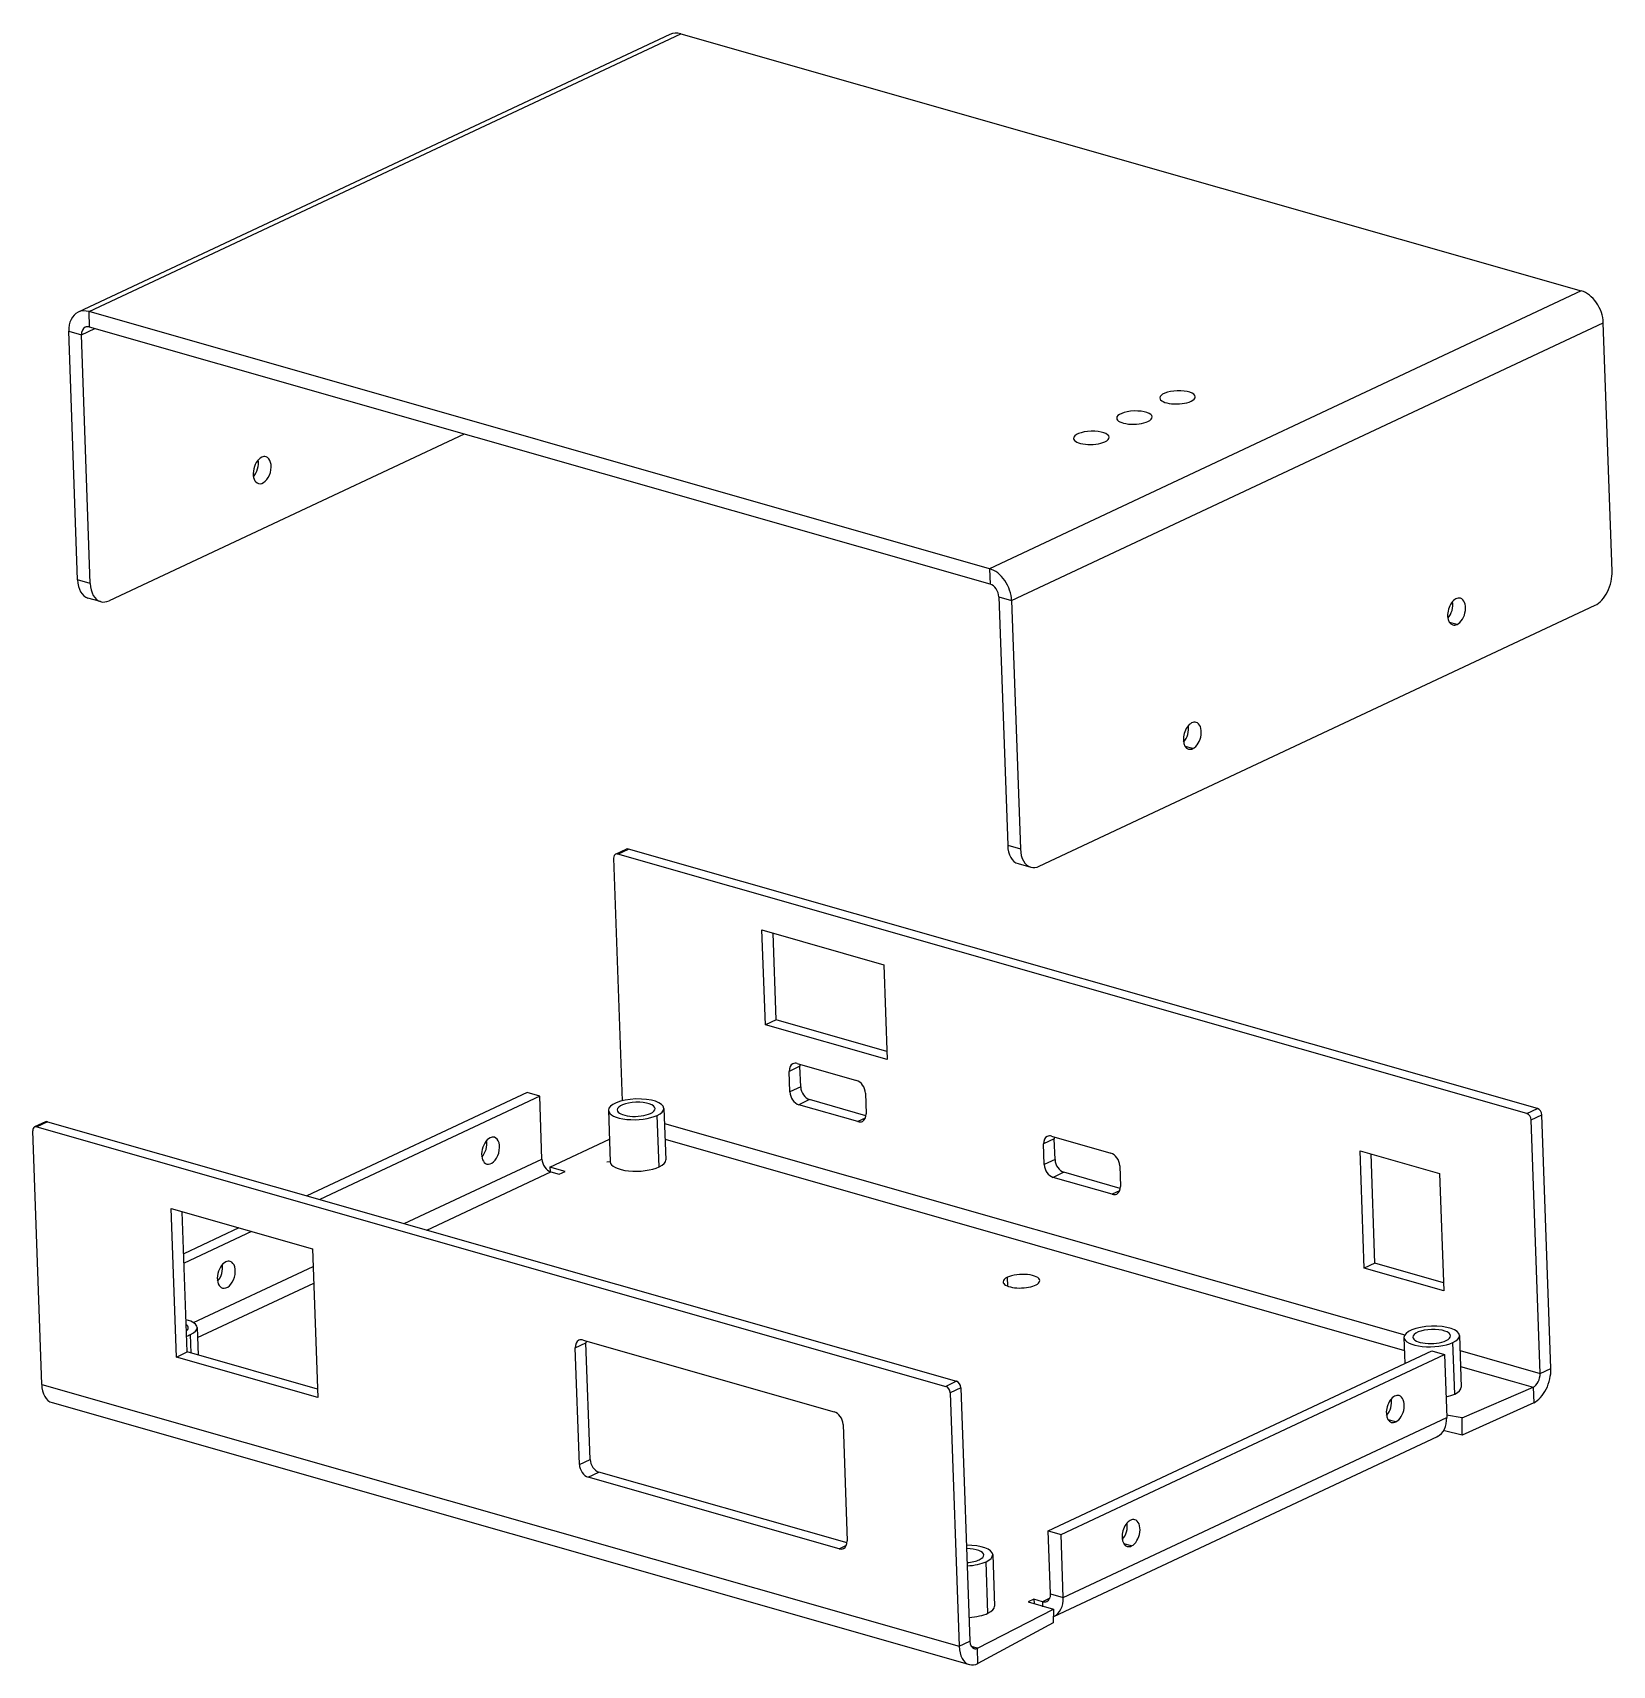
# Model space of a CAD drawing. Extents: x 79 to 221, y 46 to 193.
import ezdxf

# ---------------------------------------------------------------- set-up
doc = ezdxf.new("R2010")
doc.units = 0
doc.header["$MEASUREMENT"] = 0
doc.layers.get('0').update_dxf_attribs({"linetype": 'CONTINUOUS'})
doc.layers.add('VIEW', color=7, linetype='CONTINUOUS')
doc.layers.add('VIEW001', color=7, linetype='CONTINUOUS')

msp = doc.modelspace()

# ---------------------------------------------------------------- linework, layer by layer
at = {"linetype": 'BYBLOCK'}
for p, q in [((125.086829, 91.009852), (130.449887, 93.510493)), ((130.522, 91.4833), (130.200768, 91.455184)), ((207.248904, 68.453417), (213.635, 71.2001)), ((213.684183, 69.8086), (207.248904, 66.894589)), ((207.248904, 68.453417), (205.825, 68.687104)), ((207.248904, 66.894589), (207.248904, 68.453417)), ((207.248904, 66.894589), (205.635091, 67.26971)), ((169.440001, 51.896974), (169.453895, 51.50238)), ((163.584862, 47.711613), (170.434342, 51.222527)), ((170.391497, 49.998771), (163.634, 46.3201)), ((170.434342, 51.222527), (170.391497, 49.998771))]:
    msp.add_line(p, q, dxfattribs=at)
for p in [(130.449887, 93.510493), (204.999106, 66.766728), (169.453895, 51.50238), (169.453895, 51.50238)]:
    msp.add_point(p, dxfattribs=at)
at = {"layer": 'VIEW'}
for p, q in [((135.892, 192.957), (82.6086, 167.952)), ((83.5885, 168.008), (136.872, 193.014)), ((136.872, 193.014), (217.958, 169.872)), ((217.958, 169.872), (164.675, 144.866)), ((83.6378, 166.616), (83.5885, 168.008)), ((164.675, 144.866), (83.5885, 168.008)), ((82.5574, 143.875), (81.7655, 166.232)), ((81.7655, 166.232), (82.9086, 165.906)), ((82.9086, 165.906), (84.1254, 166.477)), ((164.724, 143.475), (83.6378, 166.616)), ((166.662, 142.003), (219.945, 167.009)), ((220.737, 144.652), (219.945, 167.009)), ((83.7006, 143.549), (82.9086, 165.906)), ((117.366, 156.99), (85.3993, 141.988)), ((164.675, 144.866), (164.724, 143.475)), ((83.7006, 143.549), (82.5574, 143.875)), ((84.6311, 141.903), (83.4879, 142.23)), ((165.519, 142.33), (166.662, 142.003)), ((165.519, 142.33), (166.311, 119.972)), ((166.662, 142.003), (167.454, 119.646)), ((169.153, 118.086), (219.203, 141.574)), ((206.774, 139.844), (206.086, 140.04)), ((182.977, 128.676), (182.289, 128.872)), ((166.311, 119.972), (167.454, 119.646)), ((167.241, 118.327), (168.384, 118.001))]:
    msp.add_line(p, q, dxfattribs=at)
for centre, major_axis, ratio, start_param, end_param in [((136.954, 190.694), (-1.06211, 2.26317), 0.699831, 5.73556, 6.2831853072), ((218.04, 167.553), (1.06211, -2.26317), 0.699831, -5.26001, -3.68921), ((83.6707, 165.688), (-1.06211, 2.26317), 0.699831, 0, 1.02318), ((83.6707, 165.688), (-1.06211, 2.26317), 0.699831, 5.73556, 6.2831853072), ((83.6707, 165.688), (-0.424842, 0.905267), 0.699831, 0, 1.02318), ((83.6707, 165.688), (-0.424842, 0.905267), 0.699831, 5.73556, 6.2831853072), ((181.603, 160.288), (1.599, 0.056642), 0.37191, 0, 3.14159), ((181.603, 160.288), (1.599, 0.056642), 0.37191, 3.14159, 5.56638), ((181.603, 160.288), (1.599, 0.056642), 0.37191, 5.56638, 6.2831853072), ((177.723, 158.467), (1.599, 0.056642), 0.37191, 0, 3.14159), ((173.843, 156.646), (1.599, 0.056642), 0.37191, 0, 3.14159), ((177.723, 158.467), (1.599, 0.056642), 0.37191, 3.14159, 5.56638), ((177.723, 158.467), (1.599, 0.056642), 0.37191, 5.56638, 6.2831853072), ((173.843, 156.646), (1.599, 0.056642), 0.37191, 3.14159, 5.56638), ((173.843, 156.646), (1.599, 0.056642), 0.37191, 5.56638, 6.2831853072), ((99.1827, 153.738), (0.343044, 1.20201), 0.609852, -5.79471, -3.14159), ((98.0396, 154.064), (0.343044, 1.20201), 0.609852, -2.24739, -0.894205), ((99.1827, 153.738), (0.343044, 1.20201), 0.609852, -3.14159, 0), ((99.1827, 153.738), (0.343044, 1.20201), 0.609852, 0, 0.4884753072), ((164.757, 142.547), (1.06211, -2.26317), 0.699831, -5.26001, -3.68921), ((219.12, 143.893), (0.686089, 2.40401), 0.609852, -2.65312, -1.08232), ((84.174, 144.634), (0.686089, 2.40401), 0.609852, -4.22392, -3.14159), ((85.3172, 144.307), (0.686089, 2.40401), 0.609852, -4.22392, -3.14159), ((164.757, 142.547), (0.424842, -0.905267), 0.699831, -5.26001, -3.68921), ((85.3172, 144.307), (0.686089, 2.40401), 0.609852, -3.14159, -2.65312), ((206.732, 141.003), (-0.343044, -1.20201), 0.609852, 3.14159, 6.2831853072), ((205.589, 141.329), (-0.343044, -1.20201), 0.609852, 0.894205, 2.24739), ((206.732, 141.003), (-0.343044, -1.20201), 0.609852, 0.488473, 3.14159), ((206.732, 141.003), (-0.343044, -1.20201), 0.609852, 0, 0.488473), ((182.936, 129.836), (-0.343044, -1.20201), 0.609852, 3.14159, 6.2831853072), ((182.936, 129.836), (-0.343044, -1.20201), 0.609852, 0.488473, 3.14159), ((181.793, 130.162), (-0.343044, -1.20201), 0.609852, 0.894205, 2.24739), ((182.936, 129.836), (-0.343044, -1.20201), 0.609852, 0, 0.488473), ((167.927, 120.731), (0.686089, 2.40401), 0.609852, -4.22392, -3.14159), ((169.071, 120.405), (0.686089, 2.40401), 0.609852, -4.22392, -3.14159), ((169.071, 120.405), (0.686089, 2.40401), 0.609852, -3.14159, -2.65312)]:
    msp.add_ellipse(centre, major_axis=major_axis, ratio=ratio, start_param=start_param, end_param=end_param, dxfattribs=at)
at = {"layer": 'VIEW001'}
for p, q in [((130.999, 119.173), (131.969, 119.628)), ((131.195, 119.184), (132.165, 119.639)), ((213.043, 95.8249), (131.195, 119.184)), ((214.013, 96.2801), (132.165, 119.639)), ((130.83, 118.829), (131.604, 96.9772)), ((144.488, 103.819), (144.186, 112.354)), ((144.186, 112.354), (155.16, 109.222)), ((145.458, 104.275), (145.182, 112.07)), ((155.16, 109.222), (155.462, 100.687)), ((145.458, 104.275), (144.488, 103.819)), ((155.462, 100.687), (144.488, 103.819)), ((155.436, 101.427), (145.458, 104.275)), ((147.606, 100.08), (146.636, 99.625)), ((147.365, 100.335), (152.7, 98.8127)), ((147.672, 98.2248), (147.606, 100.08)), ((146.702, 97.7696), (146.636, 99.625)), ((123.032, 97.7214), (103.214, 88.4209)), ((124.175, 97.3952), (104.357, 88.0947)), ((124.175, 97.3952), (123.032, 97.7214)), ((124.375, 91.7363), (124.175, 97.3952)), ((147.672, 98.2248), (146.702, 97.7696)), ((148.467, 97.0796), (147.497, 96.6244)), ((153.551, 95.6285), (148.467, 97.0796)), ((153.495, 97.6675), (153.56, 95.8121)), ((130.357, 96.1217), (130.522, 91.4833)), ((134.925, 91.028), (134.761, 95.6665)), ((135.354, 96.2987), (135.519, 91.6603)), ((152.831, 95.102), (147.497, 96.6244)), ((213.043, 95.8249), (214.013, 96.2801)), ((213.44, 95.2523), (214.41, 95.7075)), ((215.219, 72.8864), (214.41, 95.7075)), ((79.3255, 71.457), (78.5171, 94.2781)), ((79.6557, 95.0772), (78.6857, 94.622)), ((79.8516, 95.0884), (78.8817, 94.6332)), ((78.8817, 94.6332), (160.73, 71.2743)), ((79.8516, 95.0884), (161.7, 71.7295)), ((135.403, 94.9334), (202.063, 75.9091)), ((153.491, 95.4116), (152.831, 95.102)), ((214.249, 72.4312), (213.44, 95.2523)), ((135.453, 93.5127), (202.035, 74.5107)), ((170.507, 93.5445), (169.537, 93.0893)), ((169.602, 91.2339), (169.537, 93.0893)), ((170.266, 93.7995), (175.6, 92.277)), ((170.572, 91.6891), (170.507, 93.5445)), ((111.98, 85.9191), (124.375, 91.7363)), ((170.572, 91.6891), (169.602, 91.2339)), ((176.395, 91.1318), (176.461, 89.2764)), ((198.411, 81.9103), (198.036, 92.4859)), ((198.036, 92.4859), (205.2, 90.4414)), ((199.381, 82.3655), (199.032, 92.2016)), ((113.992, 85.345), (125.17, 90.5911)), ((126.45, 90.6164), (125.081233, 91.007091)), ((125.086829, 91.009852), (125.100829, 90.615452)), ((125.17, 90.5911), (125.933, 90.3736)), ((125.933, 90.3736), (126.45, 90.6164)), ((171.367, 90.5439), (170.397, 90.0887)), ((175.732, 88.5663), (170.397, 90.0887)), ((176.452, 89.0928), (171.367, 90.5439)), ((205.2, 90.4414), (205.574, 79.8658)), ((176.392, 88.8759), (175.732, 88.5663)), ((91.4593, 73.9172), (90.9861, 87.2759)), ((90.9861, 87.2759), (103.713, 83.6437)), ((92.4293, 74.3724), (91.9823, 86.9916)), ((97.0728, 85.5388), (92.1161, 83.2126)), ((98.2159, 85.2125), (92.1462, 82.364)), ((103.713, 83.6437), (104.186, 70.285)), ((199.381, 82.3655), (198.411, 81.9103)), ((205.548, 80.6053), (199.381, 82.3655)), ((92.997, 77.0103), (103.769, 82.0656)), ((166.316, 80.2957), (166.287, 81.1015)), ((205.574, 79.8658), (198.411, 81.9103)), ((93.3549, 75.6601), (103.822, 80.5722)), ((93.3226, 76.5732), (93.4105, 74.0924)), ((92.7886, 74.2698), (92.7294, 75.941)), ((127.369, 74.7344), (128.339, 75.1896)), ((128.098, 75.4446), (150.687, 68.998)), ((128.71, 64.7067), (128.339, 75.1896)), ((201.993, 75.6772), (202.076, 73.3344)), ((206.561, 70.5836), (206.397, 75.222)), ((206.99, 75.8543), (207.155, 71.2158)), ((91.4593, 73.9172), (92.4293, 74.3724)), ((104.186, 70.285), (91.4593, 73.9172)), ((104.16, 71.0245), (92.4293, 74.3724)), ((127.74, 64.2515), (127.369, 74.7344)), ((169.968, 58.2661), (204.499, 74.4713)), ((171.112, 57.9398), (205.642, 74.145)), ((204.499, 74.4713), (205.642, 74.145)), ((205.642, 74.145), (205.843, 68.4862)), ((207.039, 74.489), (214.249, 72.4312)), ((207.089, 73.0683), (211.73, 71.7438)), ((214.249, 72.4312), (215.219, 72.8864)), ((79.3255, 71.457), (161.936, 47.8806)), ((161.7, 71.7295), (160.73, 71.2743)), ((162.097, 71.1569), (161.127, 70.7017)), ((161.127, 70.7017), (161.936, 47.8806)), ((162.097, 71.1569), (162.906, 48.3358)), ((211.73, 71.7438), (213.635, 71.2001)), ((213.635, 71.2001), (213.684, 69.8086)), ((80.256, 69.8117), (162.866, 46.2353)), ((151.482, 67.8529), (151.853, 57.37)), ((171.312, 52.2809), (205.843, 68.4862)), ((201.255, 68.0781), (200.567, 68.2744)), ((170.469, 50.5615), (204.999, 66.7667)), ((127.74, 64.2515), (128.71, 64.7067)), ((128.535, 63.1063), (129.505, 63.5615)), ((151.844, 57.1863), (129.505, 63.5615)), ((151.124, 56.6598), (128.535, 63.1063)), ((170.169, 52.6072), (169.968, 58.2661)), ((169.968, 58.2661), (171.112, 57.9398)), ((171.312, 52.2809), (171.112, 57.9398)), ((151.124, 56.6598), (151.783, 56.9694)), ((164.959, 56.1288), (165.123, 51.4904)), ((177.459, 56.9104), (176.771, 57.1068)), ((164.53, 50.8581), (164.366, 55.4966)), ((168.678, 52.1145), (168.16, 51.8717)), ((168.16, 51.8717), (170.434342, 51.222527)), ((169.44, 51.897), (168.678, 52.1145)), ((168.678, 52.1145), (168.691, 51.7201)), ((170.099, 52.2066), (169.44, 51.897)), ((170.169, 52.6072), (171.312, 52.2809)), ((161.936, 47.8806), (162.906, 48.3358)), ((163.585, 47.7116), (163.035, 47.8687)), ((163.634, 46.3201), (163.585, 47.7116))]:
    msp.add_line(p, q, dxfattribs=at)
for centre, major_axis, ratio, start_param, end_param in [((131.211, 118.72), (0.212421, -0.452634), 0.699831, -3.14159, -2.11842), ((131.211, 118.72), (0.212421, -0.452634), 0.699831, -3.68921, -3.14159), ((132.181, 119.175), (0.212421, -0.452634), 0.699831, -3.68921, -3.14159), ((147.398, 99.4075), (0.424842, -0.905267), 0.699831, -3.14159, -2.11842), ((147.398, 99.4075), (0.424842, -0.905267), 0.699831, -3.68921, -3.14159), ((148.368, 99.8627), (0.424842, -0.905267), 0.699831, -2.32269, -2.11842), ((152.733, 97.885), (-0.424842, 0.905267), 0.699831, 4.16477, 5.73556), ((132.856, 96.2102), (2.49843, 0.088504), 0.37191, 0, 3.14159), ((147.464, 97.5521), (-0.424842, 0.905267), 0.699831, 1.02318, 2.59397), ((148.434, 98.0073), (-0.424842, 0.905267), 0.699831, 1.02318, 2.59397), ((132.856, 96.2102), (2.49843, 0.088504), 0.37191, 3.14159, 5.56638), ((132.856, 96.2102), (1.69893, 0.060182), 0.37191, 0, 3.14159), ((132.856, 96.2102), (1.69893, 0.060182), 0.37191, 3.14159, 5.56638), ((132.856, 96.2102), (1.69893, 0.060182), 0.37191, 5.56638, 6.2831853072), ((132.856, 96.2102), (2.49843, 0.088504), 0.37191, 5.56638, 6.2831853072), ((152.798, 96.0296), (-0.424842, 0.905267), 0.699831, 3.14159, 4.16477), ((213.059, 95.3611), (-0.212421, 0.452634), 0.699831, 4.16477, 5.73556), ((214.029, 95.8163), (-0.212421, 0.452634), 0.699831, 4.16477, 5.73556), ((78.8981, 94.1694), (0.212421, -0.452634), 0.699831, -3.14159, -2.11842), ((78.8981, 94.1694), (0.212421, -0.452634), 0.699831, -3.68921, -3.14159), ((79.8681, 94.6246), (0.212421, -0.452634), 0.699831, -3.68921, -3.14159), ((152.798, 96.0296), (-0.424842, 0.905267), 0.699831, 2.59397, 3.14159), ((119.747, 92.4878), (-0.343044, -1.20201), 0.609852, 3.63007, 6.2831853072), ((118.604, 92.8141), (0.343044, 1.20201), 0.609852, -2.24739, -0.894205), ((119.747, 92.4878), (-0.343044, -1.20201), 0.609852, 0, 3.14159), ((119.747, 92.4878), (-0.343044, -1.20201), 0.609852, 3.14159, 3.63007), ((170.299, 92.8718), (0.424842, -0.905267), 0.699831, -3.14159, -2.11842), ((170.299, 92.8718), (0.424842, -0.905267), 0.699831, -3.68921, -3.14159), ((171.269, 93.327), (0.424842, -0.905267), 0.699831, -2.32269, -2.11842), ((125.138, 91.5188), (0.424842, -0.905267), 0.699831, -2.11842, -0.547621), ((133.02, 91.5718), (2.49843, 0.088504), 0.37191, 3.14159, 5.56638), ((133.02, 91.5718), (2.49843, 0.088504), 0.37191, 5.56638, 6.2831853072), ((170.364, 91.0164), (-0.424842, 0.905267), 0.699831, 1.02318, 2.59397), ((171.334, 91.4716), (-0.424842, 0.905267), 0.699831, 1.02318, 2.59397), ((175.633, 91.3493), (-0.424842, 0.905267), 0.699831, 4.16477, 5.73556), ((175.699, 89.4939), (-0.424842, 0.905267), 0.699831, 2.59397, 3.14159), ((175.699, 89.4939), (-0.424842, 0.905267), 0.699831, 3.14159, 4.16477), ((95.9508, 81.3202), (-0.343044, -1.20201), 0.609852, 3.63007, 6.2831853072), ((95.9508, 81.3202), (-0.343044, -1.20201), 0.609852, 0, 3.14159), ((95.9508, 81.3202), (-0.343044, -1.20201), 0.609852, 3.14159, 3.63007), ((94.8076, 81.6464), (0.343044, 1.20201), 0.609852, -2.24739, -0.894205), ((167.545, 80.7426), (-1.64897, -0.058412), 0.37191, -0.716804, 0), ((167.545, 80.7426), (-1.64897, -0.058412), 0.37191, -3.14159, -0.716804), ((167.545, 80.7426), (-1.64897, -0.058412), 0.37191, 0, 3.1415953072), ((90.8241, 76.4847), (2.49843, 0.088504), 0.37191, 0, 0.912533), ((90.8241, 76.4847), (1.69893, 0.060182), 0.37191, 0, 0.451891), ((90.8241, 76.4847), (1.69893, 0.060182), 0.37191, 5.83129, 6.2831853072), ((90.8241, 76.4847), (2.49843, 0.088504), 0.37191, 5.56638, 6.2831853072), ((204.492, 75.7658), (2.49843, 0.088504), 0.37191, 0, 3.14159), ((204.492, 75.7658), (1.69893, 0.060182), 0.37191, 0, 3.14159), ((90.8241, 76.4847), (2.49843, 0.088504), 0.37191, 5.37065, 5.56638), ((128.131, 74.5169), (0.424842, -0.905267), 0.699831, -3.14159, -2.11842), ((128.131, 74.5169), (0.424842, -0.905267), 0.699831, -3.68921, -3.14159), ((129.101, 74.9721), (0.424842, -0.905267), 0.699831, -2.32269, -2.11842), ((204.492, 75.7658), (2.49843, 0.088504), 0.37191, 3.14159, 5.56638), ((204.492, 75.7658), (1.69893, 0.060182), 0.37191, 3.14159, 5.56638), ((204.492, 75.7658), (1.69893, 0.060182), 0.37191, 5.56638, 6.2831853072), ((204.492, 75.7658), (2.49843, 0.088504), 0.37191, 5.56638, 6.2831853072), ((213.602, 72.1278), (-0.274435, -0.961606), 0.609852, 0.488473, 2.05927), ((213.602, 72.1278), (-0.686089, -2.40401), 0.609852, 0.488473, 2.05927), ((80.9421, 72.2157), (0.686089, 2.40401), 0.609852, -4.22392, -3.14159), ((160.746, 70.8105), (-0.212421, 0.452634), 0.699831, 4.16477, 5.73556), ((161.716, 71.2657), (-0.212421, 0.452634), 0.699831, 4.16477, 5.73556), ((204.656, 71.1273), (2.49843, 0.088504), 0.37191, 5.16447, 5.56638), ((204.656, 71.1273), (2.49843, 0.088504), 0.37191, 5.56638, 6.2831853072), ((201.214, 69.2377), (-0.343044, -1.20201), 0.609852, 3.14159, 6.2831853072), ((200.071, 69.5639), (0.343044, 1.20201), 0.609852, -2.24739, -0.894205), ((201.214, 69.2377), (-0.343044, -1.20201), 0.609852, 0.488473, 3.14159), ((150.719, 68.0704), (0.424842, -0.905267), 0.699831, -5.26001, -3.68921), ((201.214, 69.2377), (-0.343044, -1.20201), 0.609852, 0, 0.488473), ((203.937, 69.0299), (-1.06211, 2.26317), 0.699831, 3.14159, 4.16477), ((129.473, 64.4892), (-0.424842, 0.905267), 0.699831, 1.02318, 2.59397), ((128.503, 64.034), (-0.424842, 0.905267), 0.699831, 1.02318, 2.59397), ((177.418, 58.0701), (-0.343044, -1.20201), 0.609852, 3.14159, 6.2831853072), ((176.275, 58.3963), (0.343044, 1.20201), 0.609852, -2.24739, -0.894205), ((177.418, 58.0701), (-0.343044, -1.20201), 0.609852, 0.488473, 3.14159), ((151.091, 57.5875), (0.424842, -0.905267), 0.699831, 0, 1.0231753072), ((151.091, 57.5875), (0.424842, -0.905267), 0.699831, -0.547621, 0), ((162.46, 56.0403), (2.49843, 0.088504), 0.37191, 0, 1.50181), ((162.46, 56.0403), (1.69893, 0.060182), 0.37191, 0, 1.46926), ((162.46, 56.0403), (1.69893, 0.060182), 0.37191, 5.56638, 6.2831853072), ((162.46, 56.0403), (2.49843, 0.088504), 0.37191, 5.56638, 6.2831853072), ((177.418, 58.0701), (-0.343044, -1.20201), 0.609852, 0, 0.488473), ((162.46, 56.0403), (1.69893, 0.060182), 0.37191, 4.81393, 5.56638), ((162.46, 56.0403), (2.49843, 0.088504), 0.37191, 4.78137, 5.56638), ((162.625, 51.4019), (2.49843, 0.088504), 0.37191, 5.56638, 6.2831853072), ((169.407, 52.8247), (-0.424842, 0.905267), 0.699831, 2.59397, 3.14159), ((169.407, 52.8247), (-0.424842, 0.905267), 0.699831, 3.14159, 4.16477), ((169.407, 52.8247), (-1.06211, 2.26317), 0.699831, 3.14159, 4.16477), ((162.625, 51.4019), (2.49843, 0.088504), 0.37191, 4.78137, 5.56638), ((163.552, 48.6393), (0.686089, 2.40401), 0.609852, -4.22392, -3.14159), ((163.552, 48.6393), (0.274435, 0.961606), 0.609852, -4.22392, -3.14159), ((163.552, 48.6393), (0.274435, 0.961606), 0.609852, -3.14159, -2.65312), ((163.552, 48.6393), (0.686089, 2.40401), 0.609852, -3.14159, -2.65312)]:
    msp.add_ellipse(centre, major_axis=major_axis, ratio=ratio, start_param=start_param, end_param=end_param, dxfattribs=at)

doc.saveas('drawing.dxf')
